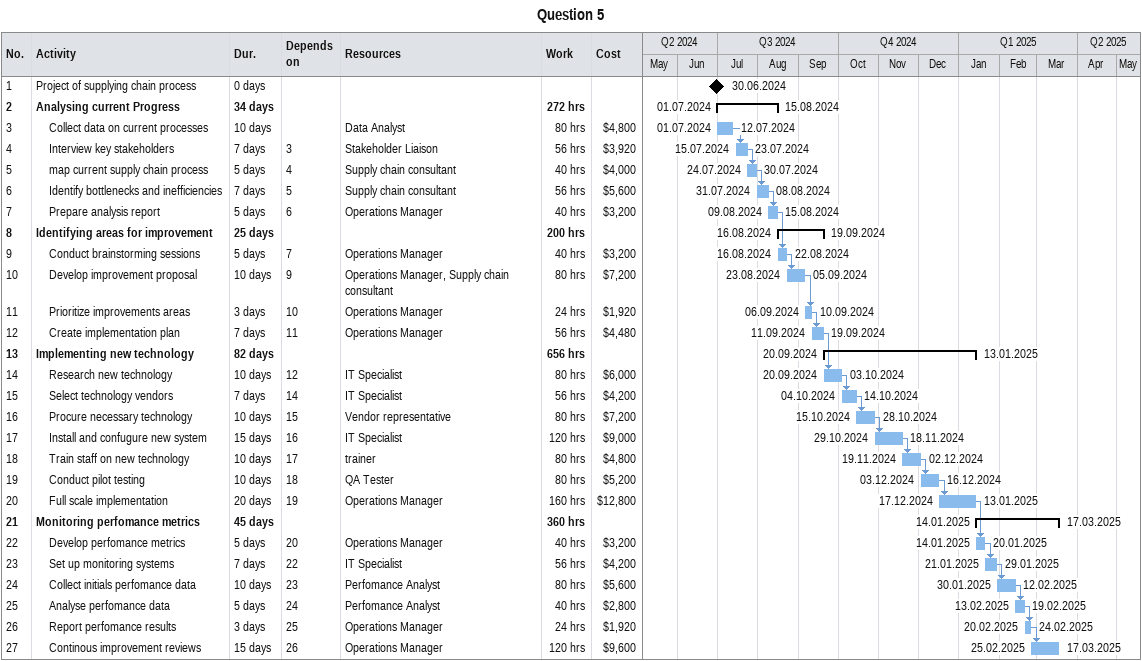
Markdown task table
Question 5

| ID | Level | Task | Duration | Start | Finish | Predecessors | Resources | Work (h) | Cost ($) |
|---|---|---|---|---|---|---|---|---|---|
| 1 | 1 | Project of supplying chain process | 0d | 2024-06-30 | 2024-06-30 |  |  |  |  |
| 2 | 1 | **Analysing current Progress** | 34d | 2024-07-01 | 2024-08-15 |  |  | 272 |  |
| 3 | 2 | Collect data on current processes | 10d | 2024-07-01 | 2024-07-12 |  | Data Analyst | 80 | 4800 |
| 4 | 2 | Interview key stakeholders | 7d | 2024-07-15 | 2024-07-23 | 3 | Stakeholder Liaison | 56 | 3920 |
| 5 | 2 | map current supply chain process | 5d | 2024-07-24 | 2024-07-30 | 4 | Supply chain consultant | 40 | 4000 |
| 6 | 2 | Identify bottlenecks and inefficiencies | 7d | 2024-07-31 | 2024-08-08 | 5 | Supply chain consultant | 56 | 5600 |
| 7 | 2 | Prepare analysis report | 5d | 2024-08-09 | 2024-08-15 | 6 | Operations Manager | 40 | 3200 |
| 8 | 1 | **Identifying areas for improvement** | 25d | 2024-08-16 | 2024-09-19 |  |  | 200 |  |
| 9 | 2 | Conduct brainstorming sessions | 5d | 2024-08-16 | 2024-08-22 | 7 | Operations Manager | 40 | 3200 |
| 10 | 2 | Develop improvement proposal | 10d | 2024-08-23 | 2024-09-05 | 9 | Operations Manager, Supply chain consultant | 80 | 7200 |
| 11 | 2 | Prioritize improvements areas | 3d | 2024-09-06 | 2024-09-10 | 10 | Operations Manager | 24 | 1920 |
| 12 | 2 | Create implementation plan | 7d | 2024-09-11 | 2024-09-19 | 11 | Operations Manager | 56 | 4480 |
| 13 | 1 | **Implementing new technology** | 82d | 2024-09-20 | 2025-01-13 |  |  | 656 |  |
| 14 | 2 | Research new technology | 10d | 2024-09-20 | 2024-10-03 | 12 | IT Specialist | 80 | 6000 |
| 15 | 2 | Select technology vendors | 7d | 2024-10-04 | 2024-10-14 | 14 | IT Specialist | 56 | 4200 |
| 16 | 2 | Procure necessary technology | 10d | 2024-10-15 | 2024-10-28 | 15 | Vendor representative | 80 | 7200 |
| 17 | 2 | Install and confugure new system | 15d | 2024-10-29 | 2024-11-18 | 16 | IT Specialist | 120 | 9000 |
| 18 | 2 | Train staff on new technology | 10d | 2024-11-19 | 2024-12-02 | 17 | trainer | 80 | 4800 |
| 19 | 2 | Conduct pilot testing | 10d | 2024-12-03 | 2024-12-16 | 18 | QA Tester | 80 | 5200 |
| 20 | 2 | Full scale implementation | 20d | 2024-12-17 | 2025-01-13 | 19 | Operations Manager | 160 | 12800 |
| 21 | 1 | **Monitoring perfomance metrics** | 45d | 2025-01-14 | 2025-03-17 |  |  | 360 |  |
| 22 | 2 | Develop perfomance metrics | 5d | 2025-01-14 | 2025-01-20 | 20 | Operations Manager | 40 | 3200 |
| 23 | 2 | Set up monitoring systems | 7d | 2025-01-21 | 2025-01-29 | 22 | IT Specialist | 56 | 4200 |
| 24 | 2 | Collect initials perfomance data | 10d | 2025-01-30 | 2025-02-12 | 23 | Perfomance Analyst | 80 | 5600 |
| 25 | 2 | Analyse perfomance data | 5d | 2025-02-13 | 2025-02-19 | 24 | Perfomance Analyst | 40 | 2800 |
| 26 | 2 | Report perfomance results | 3d | 2025-02-20 | 2025-02-24 | 25 | Operations Manager | 24 | 1920 |
| 27 | 2 | Continous improvement reviews | 15d | 2025-02-25 | 2025-03-17 | 26 | Operations Manager | 120 | 9600 |
